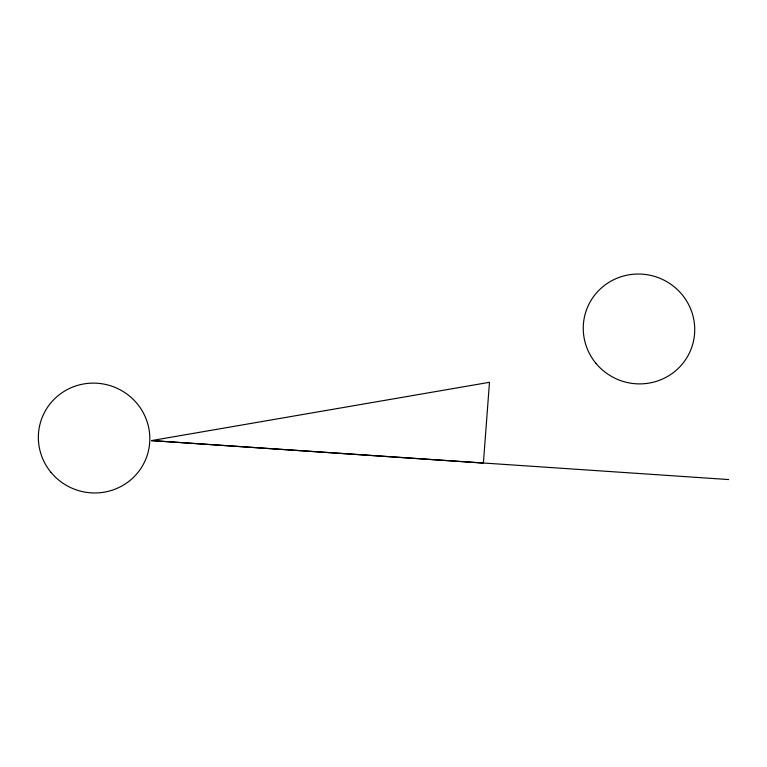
<?xml version="1.0" encoding="UTF-8"?>
<svg xmlns="http://www.w3.org/2000/svg" width="767" height="767" viewBox="0 0 767 767"><rect width="100%" height="100%" fill="white"/><g stroke="black" fill="none" stroke-linecap="round" stroke-linejoin="round"><path stroke-width="1.15" d="M151.511 440.594L489.48 382.302L483.392 463.105L151.511 440.594L728.65 479.557M595.93 363.328A55.857 54.812 19.7 0 0 691.172 348.889A55.857 54.812 19.7 0 0 629.88 274.663A55.857 54.812 19.7 0 0 595.93 363.328M51.025 472.405A55.857 54.812 19.7 0 0 146.267 457.966A55.857 54.812 19.7 0 0 84.974 383.749A55.857 54.812 19.7 0 0 51.025 472.405"/></g></svg>
